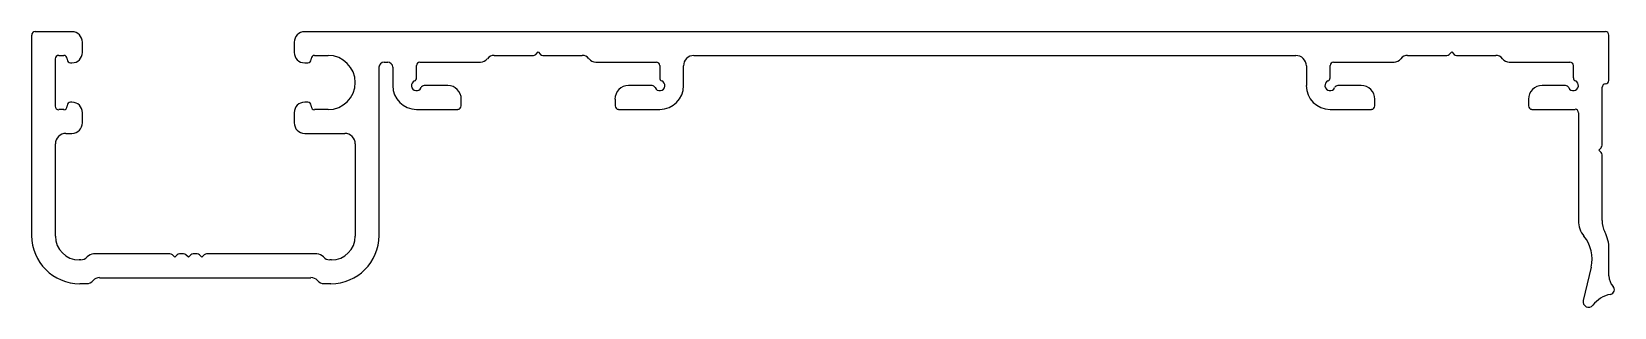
# Model space of a CAD drawing. Extents: x -72 to 47, y -7 to 14.
import ezdxf

# ---------------------------------------------------------------- set-up
doc = ezdxf.new("R2010")
doc.units = 0
doc.header["$MEASUREMENT"] = 0
doc.layers.get('0').update_dxf_attribs({"linetype": 'CONTINUOUS'})

msp = doc.modelspace()

# ---------------------------------------------------------------- linework, layer by layer
for p, q in [((-71.93, 13.27), (-71.93, -1.75)), ((-68.91, 13.52), (-71.67, 13.52)), ((46.05, 13.52), (-51.46, 13.52)), ((46.31, 9.86), (46.31, 13.27)), ((-68.12, 11.97), (-68.12, 12.73)), ((-52.24, 12.73), (-52.24, 11.97)), ((-34.14, 11.82), (-33.96, 12)), ((-33.96, 12), (-33.78, 11.82)), ((34.34, 11.82), (34.52, 12)), ((34.52, 12), (34.7, 11.82)), ((-70.15, 7.93), (-70.15, 11.49)), ((-69.9, 11.74), (-69.52, 11.74)), ((-69.26, 11.49), (-69.26, 11.44)), ((-69.01, 11.18), (-68.91, 11.18)), ((-51.46, 11.18), (-51.23, 11.18)), ((-50.97, 11.44), (-50.97, 11.49)), ((-50.72, 11.74), (-49.7, 11.74)), ((-45.89, -1.75), (-45.89, 10.85)), ((-45.51, 11.23), (-45.24, 11.23)), ((-44.86, 10.85), (-44.86, 9.48)), ((-43.08, 10.06), (-43.08, 10.98)), ((-42.83, 11.23), (-38.28, 11.23)), ((-37.26, 11.74), (-34.32, 11.74)), ((-33.6, 11.74), (-30.66, 11.74)), ((-29.64, 11.23), (-25.1, 11.23)), ((-24.84, 10.98), (-24.84, 10.06)), ((-23.06, 9.48), (-23.06, 10.95)), ((-22.28, 11.74), (22.84, 11.74)), ((23.63, 10.95), (23.63, 9.48)), ((25.4, 10.06), (25.4, 10.98)), ((25.66, 11.23), (30.2, 11.23)), ((31.22, 11.74), (34.16, 11.74)), ((34.88, 11.74), (37.82, 11.74)), ((38.84, 11.23), (43.39, 11.23)), ((43.64, 10.98), (43.64, 10.06)), ((-40.74, 9.48), (-42.5, 9.48)), ((-39.73, 7.96), (-39.73, 8.46)), ((-28.19, 8.46), (-28.19, 7.96)), ((-25.42, 9.48), (-27.18, 9.48)), ((27.74, 9.48), (25.99, 9.48)), ((28.76, 7.96), (28.76, 8.46)), ((40.29, 8.46), (40.29, 7.96)), ((43.06, 9.48), (41.3, 9.48)), ((45.8, 5.01), (45.8, 9.35)), ((-69.52, 7.68), (-69.9, 7.68)), ((-69.26, 7.98), (-69.26, 7.93)), ((-68.91, 8.24), (-69.01, 8.24)), ((-68.12, 6.69), (-68.12, 7.45)), ((-52.24, 7.45), (-52.24, 6.69)), ((-51.23, 8.24), (-51.46, 8.24)), ((-50.97, 7.93), (-50.97, 7.98)), ((-49.7, 7.68), (-50.72, 7.68)), ((-43.08, 7.7), (-39.98, 7.7)), ((-27.94, 7.7), (-24.84, 7.7)), ((25.4, 7.7), (28.5, 7.7)), ((40.54, 7.7), (43.77, 7.7)), ((44.02, 7.45), (44.02, -0.63)), ((-70.15, -1.8), (-70.15, 5.11)), ((-69.36, 5.9), (-68.91, 5.9)), ((-51.46, 5.9), (-48.46, 5.9)), ((-47.67, 5.11), (-47.67, -1.8)), ((45.55, 4.65), (45.73, 4.83)), ((45.73, 4.48), (45.55, 4.65)), ((45.8, -0.63), (45.8, 4.3)), ((-61.56, -3.13), (-67.28, -3.13)), ((-61.2, -3.38), (-61.38, -3.2)), ((-61.02, -3.2), (-61.2, -3.38)), ((-60.54, -3.13), (-60.84, -3.13)), ((-60.18, -3.38), (-60.36, -3.2)), ((-60, -3.2), (-60.18, -3.38)), ((-59.52, -3.13), (-59.82, -3.13)), ((-59.17, -3.38), (-59.34, -3.2)), ((-58.99, -3.2), (-59.17, -3.38)), ((-50.54, -3.13), (-58.81, -3.13)), ((46.31, -4.78), (46.31, -2.76)), ((-68.25, -3.57), (-68.37, -3.57)), ((-49.45, -3.57), (-49.58, -3.57)), ((44.97, -4.12), (44.39, -6.63)), ((-68.32, -5.35), (-67.8, -5.35)), ((-66.84, -4.91), (-50.99, -4.91)), ((-50.02, -5.35), (-49.5, -5.35))]:
    msp.add_line(p, q)
for centre, radius, start, end in [((-71.67, 13.27), 0.254, 90, 180), ((-68.91, 12.73), 0.787, 0, 90), ((-51.46, 12.73), 0.787, 90, 180), ((46.05, 13.27), 0.254, 360, 90), ((-68.91, 11.97), 0.787, 270, 360), ((-51.46, 11.97), 0.787, 180, 270), ((-69.9, 11.49), 0.254, 90, 180), ((-69.52, 11.49), 0.254, 0, 90), ((-69.01, 11.44), 0.254, 180, 270), ((-51.23, 11.44), 0.254, 270, 0), ((-50.72, 11.49), 0.254, 90, 180), ((-49.7, 9.71), 2.03, 270, 90), ((-45.51, 10.85), 0.381, 90, 180), ((-45.24, 10.85), 0.381, 360, 90), ((-42.83, 10.98), 0.254, 90, 180), ((-38.28, 11.87), 0.635, 270, 323.1301), ((-37.26, 11.11), 0.635, 90, 143.1301), ((-34.32, 12), 0.254, 270, 315), ((-33.6, 12), 0.254, 225, 270), ((-30.66, 11.11), 0.635, 36.8699, 90), ((-29.64, 11.87), 0.635, 216.8699, 270), ((-25.1, 10.98), 0.254, 360, 90), ((-22.28, 10.95), 0.787, 90, 180), ((22.84, 10.95), 0.787, 0, 90), ((25.66, 10.98), 0.254, 90, 180), ((30.2, 11.87), 0.635, 270, 323.1301), ((31.22, 11.11), 0.635, 90, 143.1301), ((34.16, 12), 0.254, 270, 315), ((34.88, 12), 0.254, 225, 270), ((37.82, 11.11), 0.635, 36.8699, 90), ((38.84, 11.87), 0.635, 216.8699, 270), ((43.39, 10.98), 0.254, 0, 90), ((-43.08, 9.48), 0.381, 113.5782, 336.4218), ((-43.33, 10.06), 0.254, 293.5782, 0), ((-24.84, 9.48), 0.381, 203.5782, 66.4218), ((-24.59, 10.06), 0.254, 180, 246.4218), ((25.4, 9.48), 0.381, 113.5782, 336.4218), ((25.15, 10.06), 0.254, 293.5782, 0), ((43.64, 9.48), 0.381, 203.5782, 66.4218), ((43.9, 10.06), 0.254, 180, 246.4218), ((46.05, 9.35), 0.254, 90, 180), ((46.05, 9.86), 0.254, 270, 0), ((-43.08, 9.48), 1.78, 180, 270), ((-42.5, 9.23), 0.254, 90, 156.4218), ((-40.74, 8.46), 1.02, 360, 90), ((-27.18, 8.46), 1.02, 90, 180), ((-25.42, 9.23), 0.254, 23.5782, 90), ((-24.84, 9.48), 1.78, 270, 360), ((25.4, 9.48), 1.78, 180, 270), ((25.99, 9.23), 0.254, 90, 156.4218), ((27.74, 8.46), 1.02, 360, 90), ((41.3, 8.46), 1.02, 90, 180), ((43.06, 9.23), 0.254, 23.5782, 90), ((-69.9, 7.93), 0.254, 180, 270), ((-69.52, 7.93), 0.254, 270, 360), ((-69.01, 7.98), 0.254, 90, 180), ((-68.91, 7.45), 0.787, 0, 90), ((-51.46, 7.45), 0.787, 90, 180), ((-51.23, 7.98), 0.254, 360, 90), ((-50.72, 7.93), 0.254, 180, 270), ((-39.98, 7.96), 0.254, 270, 360), ((-27.94, 7.96), 0.254, 180, 270), ((28.5, 7.96), 0.254, 270, 0), ((40.54, 7.96), 0.254, 180, 270), ((43.77, 7.45), 0.254, 0, 90), ((-68.91, 6.69), 0.787, 270, 360), ((-51.46, 6.69), 0.787, 180, 270), ((-69.36, 5.11), 0.787, 90, 180), ((-48.46, 5.11), 0.787, 0, 90), ((45.55, 5.01), 0.254, 315, 0), ((45.55, 4.3), 0.254, 360, 45), ((45.9, -0.63), 1.88, 180, 218.8304), ((47.68, -0.63), 1.88, 180, 206.7412), ((-68.32, -1.75), 3.61, 180, 270), ((-68.37, -1.8), 1.78, 180, 270), ((-49.5, -1.75), 3.61, 270, 360), ((-49.45, -1.8), 1.78, 270, 360), ((42.32, -3.51), 2.72, 347, 38.8304), ((43.44, -2.76), 2.87, 0, 26.7412), ((-68.25, -2.94), 0.635, 270, 319.4584), ((-67.28, -3.77), 0.635, 90, 139.4584), ((-61.56, -3.38), 0.254, 45, 90), ((-60.84, -3.38), 0.254, 90, 135), ((-60.54, -3.38), 0.254, 45, 90), ((-59.82, -3.38), 0.254, 90, 135), ((-59.52, -3.38), 0.254, 45, 90), ((-58.81, -3.38), 0.254, 90, 135), ((-50.54, -3.77), 0.635, 40.5416, 90), ((-49.58, -2.94), 0.635, 220.5416, 270), ((-67.8, -4.72), 0.635, 270, 319.4584), ((-66.84, -5.54), 0.635, 90, 139.4584), ((-50.99, -5.54), 0.635, 40.5416, 90), ((-50.02, -4.72), 0.635, 220.5416, 270), ((47.45, -4.78), 1.14, 180, 223.213), ((46.36, -5.81), 0.356, 281.689, 43.213), ((44.78, -6.72), 0.406, 167, 321.5989), ((46.89, -8.4), 2.29, 101.689, 141.5989)]:
    msp.add_arc(centre, radius, start, end)

doc.saveas('drawing.dxf')
